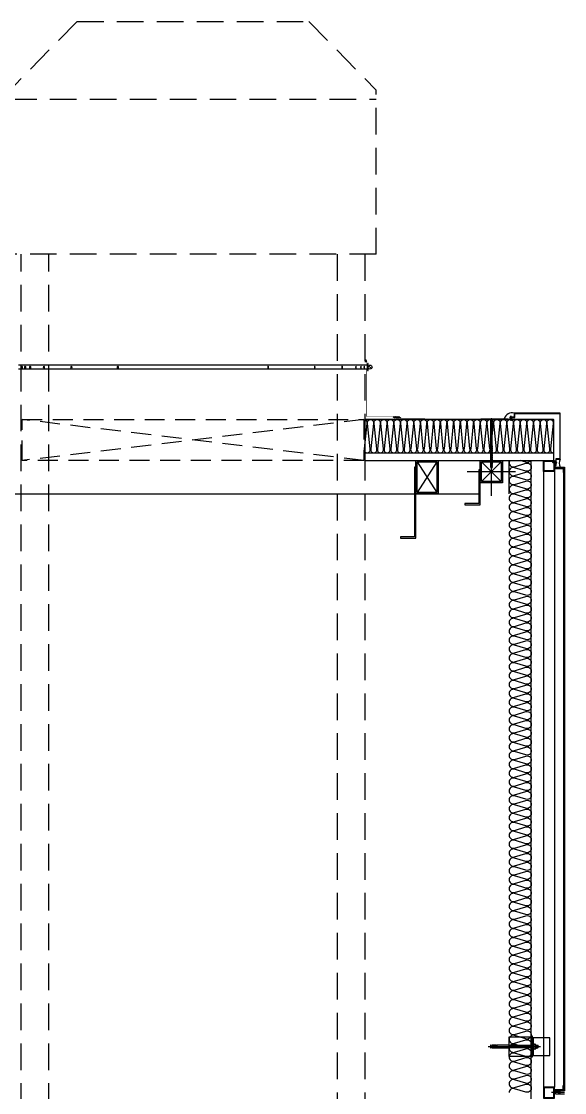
# Model space of a CAD drawing. Header units: millimetres. Extents: x -75040 to 92617, y -36837 to 48530.
# Drawn here: x 29201 to 31650, y 43700 to 48530 of the extents above; entities that cross this region are included whole.
import ezdxf

# ---------------------------------------------------------------- set-up
doc = ezdxf.new("R2010")
doc.units = ezdxf.units.MM
doc.header["$LTSCALE"] = 60
for name, pattern in [('ghid', [3, 2, -1]), ('HID', [2.3, 1.5, -0.8]), ('HIDDEN', [2, 1, -1])]:
    doc.linetypes.add(name, pattern=pattern)
for name, color, linetype in [('1', 1, 'Continuous'), ('4', 4, 'Continuous'), ('7', 7, 'Continuous'), ('A-ELE-8', 8, 'Continuous'), ('A-ETC-8', 8, 'Continuous'), ('A-FIN', 6, 'Continuous'), ('A-FIN-9', 7, 'Continuous'), ('A-OPEN', 1, 'Continuous'), ('A-WIN', 4, 'Continuous'), ('A-연도', 5, 'ghid'), ('BOLT', 8, 'Continuous'), ('DIM', 7, 'Continuous'), ('FLASHING', 3, 'Continuous'), ('INSUL', 8, 'Continuous'), ('ISL', 251, 'Continuous'), ('OPEN', 1, 'HID'), ('PANEL', 7, 'Continuous'), ('R-SMTL', 4, 'Continuous'), ('각파이프', 4, 'Continuous')]:
    doc.layers.add(name, color=color, linetype=linetype)
doc.layers.add('CEN', color=1, linetype='Continuous', lineweight=9)
doc.layers.add('NOPLOT', color=191, linetype='Continuous', plot=False)

# ---------------------------------------------------------------- blocks, each defined once
blk = doc.blocks.new('A$C632c858f')
at = {"layer": 'A-ETC-8'}
blk.add_arc((-2.8, 0), 24, 341.8248, 18.1752, dxfattribs=at)
blk.add_ellipse((34, 0), major_axis=(7.59, 0), ratio=0.987937, dxfattribs=at)
at = {"layer": 'NOPLOT'}
blk.add_line((0, 0), (58.4, 0), dxfattribs=at)
for points in [[(0, 7.5), (41, 7.5)], [(0, -7.5), (41, -7.5)]]:
    blk.add_lwpolyline(points, dxfattribs=at)
blk = doc.blocks.new('A$Cae507117')
at = {"layer": 'A-ETC-8'}
for points in [[(-50, 0), (-50, -50), (0, -50), (0, 0)], [(-46.8, -3.2), (-46.8, -46.8), (-3.2, -46.8), (-3.2, -3.2)]]:
    blk.add_lwpolyline(points, close=True, dxfattribs=at)
blk = doc.blocks.new('너트 M12')
for p, q in [((-9, 0), (9, 0)), ((-9.5, -9), (-9.5, -0.5)), ((9, -9.5), (-9, -9.5)), ((0, -8.3), (0, -1.2)), ((9.5, -0.5), (9.5, -9))]:
    blk.add_line(p, q)
for centre, start, end in [((-9, -0.5), 90, 180), ((-9, -9), 180, 270), ((9, -0.5), 0, 90), ((9, -9), 270, 0)]:
    blk.add_arc(centre, 0.5, start, end)
at = {"extrusion": (0, 0, -1)}
for centre, major_axis, ratio, start_param, end_param in [((-4.8, -0.9), (-4.75, 0.31), 0.185359, -0.024388, 3.141593), ((4.8, -0.9), (4.75, 0.31), 0.185108, 3.141593, 6.30754), ((-4.8, -8.6), (4.75, 0.31), 0.187111, 0, 3.166211), ((4.8, -8.6), (-4.75, 0.31), 0.185991, 3.117121, 6.283185)]:
    blk.add_ellipse(centre, major_axis=major_axis, ratio=ratio, start_param=start_param, end_param=end_param, dxfattribs=at)
blk = doc.blocks.new('A$C4fb6b26a')
at = {"layer": 'A-ETC-8'}
for p, q in [((-277.5, -40), (-42.5, -40)), ((-267.5, -35.5), (-267.5, -44.5)), ((-265.5, -34), (-266, -34)), ((-266, -46), (-265.5, -46)), ((-254.5, -35.5), (-265.5, -34)), ((-265.5, -46), (-254.5, -44.5)), ((-260.1, -34.8), (-260.1, -36.5)), ((-260.1, -43.5), (-260.1, -45.2)), ((-259.6, -37.3), (-257.8, -38.5)), ((-259.6, -42.7), (-257.8, -41.5)), ((-244.1, -33.8), (-259.1, -33.8)), ((-259.1, -46.2), (-244.1, -46.2)), ((-249.6, -39), (-256.2, -39)), ((-249.6, -41), (-256.2, -41)), ((-254.5, -35.5), (-240.5, -35.5)), ((-254.5, -44.5), (-240.5, -44.5)), ((-249.1, -38.5), (-249.1, -38)), ((-249.1, -42), (-249.1, -41.5)), ((-245.1, -42), (-245.1, -38)), ((-244.1, -33.8), (-241.1, -33.8)), ((-244.1, -46.2), (-241.1, -46.2)), ((-241.1, -33.8), (-241.1, -46.2)), ((-240.5, -46), (-240.5, -34)), ((-237.5, -34), (-240.5, -34)), ((-240.5, -46), (-237.5, -46)), ((-237.5, -46), (-237.5, -34)), ((-183.5, -34), (-237.5, -34)), ((-237.5, -46), (-183.5, -46)), ((-183.5, -34), (-74, -34)), ((-74, -46), (-183.5, -46)), ((-80, 0), (-80, -80)), ((-62.7, -44.5), (-52.5, -44.5)), ((-62.5, -34), (-54, -34)), ((-62.5, -35.5), (-52.5, -35.5)), ((-62.5, -46), (-54, -46)), ((-54, -46), (-54, -34)), ((-52.5, -35.5), (-54, -34)), ((-52.5, -44.5), (-54, -46)), ((-52.5, -44.5), (-52.5, -35.5))]:
    blk.add_line(p, q, dxfattribs=at)
for points in [[(-83.5, 4.5), (-83.5, -84.5), (-183.5, -84.5), (-183.5, 4.5)], [(-80, -80), (-74, -80), (-74, 0), (-80, 0)], [(-74, -25), (-74, -55), (-72, -55), (-72, -25)]]:
    blk.add_lwpolyline(points, close=True, dxfattribs=at)
blk.add_lwpolyline([(-80, 7.5), (-80, -87.5, -0.414214), (-81, -88.5), (-83.5, -88.5), (-83.5, 8.5), (-81, 8.5, -0.414214)], format="xyb", close=True, dxfattribs=at)
blk.add_lwpolyline([(-80, -80), (0, -80), (0, 0), (-80, 0)], dxfattribs=at)
for centre, radius, start, end in [((-266, -35.5), 1.5, 90, 180), ((-266, -44.5), 1.5, 180, 270), ((-259.1, -34.8), 1, 90, 180), ((-259.1, -36.5), 1, 180, 236.3099), ((-259.1, -43.5), 1, 123.6901, 180), ((-259.1, -45.2), 1, 180, 270), ((-256.2, -36), 3, 236.3099, 270), ((-256.2, -44), 3, 90, 123.6901), ((-249.6, -38.5), 0.5, 270, 0), ((-249.6, -41.5), 0.5, 0, 90), ((-247.1, -38), 2, 90, 180), ((-247.1, -42), 2, 180, 270), ((-247.1, -38), 2, 0, 90), ((-247.1, -42), 2, 270, 0)]:
    blk.add_arc(centre, radius, start, end, dxfattribs=at)
at = {"layer": 'A-ETC-8', "xscale": -1, "rotation": 90}
blk.add_blockref('너트 M12', (-72, -40), dxfattribs=at)
blk = doc.blocks.new('A$Cc29243e6')
at = {"layer": 'A-연도'}
for p, q in [((9422.1, 1330, 0), (9120, 1020.4, 0)), ((9422.1, 1330, 0), (10467.5, 1330, 0)), ((10467.5, 1330, 0), (10770, 1020.4, 0)), ((10770, 280, 0), (10770, 1020.4, 0)), ((9120, 980, 0), (10770, 980, 0)), ((10770, 280, 0), (9120, 280, 0))]:
    blk.add_line(p, q, dxfattribs=at)
for points in [[(10720, 280), (10720, -33638.3), (9170, -33638.3), (9170, 280)], [(9295, -33638.3), (9295, 280)]]:
    blk.add_lwpolyline(points, dxfattribs=at)
at = {"layer": 'A-연도', "elevation": 0}
blk.add_lwpolyline([(10595, 280), (10595, -33638.3)], dxfattribs=at)
blk = doc.blocks.new('sq100')
at = {"layer": 'A-WIN', "color": 1}
for p, q in [((6038.6, -597309.5), (6126.6, -597397.5)), ((6126.6, -597309.5), (6038.6, -597397.5))]:
    blk.add_line(p, q, dxfattribs=at)
at = {"layer": 'A-WIN'}
for points in [[(6032.6, -597303.5), (6132.6, -597303.5), (6132.6, -597403.5), (6032.6, -597403.5)], [(6038.6, -597309.5), (6126.6, -597309.5), (6126.6, -597397.5), (6038.6, -597397.5)]]:
    blk.add_lwpolyline(points, close=True, dxfattribs=at)
at = {"layer": 'NOPLOT'}
for p, q in [((6082.6, -597462.5), (6082.6, -597244.5)), ((5973.7, -597353.5), (6191.6, -597353.5))]:
    blk.add_line(p, q, dxfattribs=at)
blk = doc.blocks.new('sb-200 (flat)')
at = {"layer": 'BOLT'}
for p, q in [((-7.7, 210.4), (7.7, 210.4)), ((-3, 206.8), (-7.7, 210.4)), ((-2.7, 206.8), (-7.5, 210.4)), ((-3, 91.3), (-3, 206.8)), ((3, 206.8), (-3, 206.8)), ((2.7, 206.8), (7.5, 210.4)), ((3, 206.8), (7.7, 210.4)), ((3, 90.5), (3, 206.8)), ((4, 87.9), (-4, 91.3)), ((4, 86.1), (-4, 89.5)), ((4, 84.2), (-4, 87.7)), ((4, 82.4), (-4, 85.8)), ((4, 80.6), (-4, 84)), ((4, 78.7), (-4, 82.2)), ((4, 76.9), (-4, 80.3)), ((4, 75.1), (-4, 78.5)), ((4, 73.2), (-4, 76.7)), ((4, 71.4), (-4, 74.8)), ((4, 69.6), (-4, 73)), ((4, 67.7), (-4, 71.2)), ((4, 65.9), (-4, 69.3)), ((4, 64.1), (-4, 67.5)), ((4, 62.2), (-4, 65.7)), ((4, 60.4), (-4, 63.8)), ((4, 58.6), (-4, 62)), ((4, 56.7), (-4, 60.2)), ((4, 54.9), (-4, 58.3)), ((4, 53.1), (-4, 56.5)), ((4, 51.2), (-4, 54.7)), ((4, 49.4), (-4, 52.8)), ((4, 47.6), (-4, 51)), ((4, 45.8), (-4, 49.2)), ((-3, 91.5), (3, 91.5)), ((-3, 89.5), (-3, 90.5)), ((-3, 89.5), (-3, 90.5)), ((-3, 87.7), (-3, 88.7)), ((-3, 85.8), (-3, 86.9)), ((-3, 84), (-3, 85)), ((-3, 82.2), (-3, 83.2)), ((-3, 80.3), (-3, 81.4)), ((-3, 78.5), (-3, 79.5)), ((-3, 76.7), (-3, 77.7)), ((-3, 74.8), (-3, 75.9)), ((-3, 73), (-3, 74)), ((-3, 71.2), (-3, 72.2)), ((-3, 69.3), (-3, 70.4)), ((-3, 67.5), (-3, 68.5)), ((-3, 65.7), (-3, 66.7)), ((-3, 63.8), (-3, 64.9)), ((-3, 62), (-3, 63)), ((-3, 60.2), (-3, 61.2)), ((-3, 58.3), (-3, 59.4)), ((-3, 56.5), (-3, 57.5)), ((-3, 54.7), (-3, 55.7)), ((-3, 51), (-3, 52)), ((-3, 49.2), (-3, 50.2)), ((-3, 47.3), (-3, 48.4)), ((4, 89.7), (-0.1, 91.5)), ((3, 88.7), (3, 89.7)), ((3, 86.9), (3, 87.9)), ((3, 85), (3, 86.1)), ((3, 83.2), (3, 84.2)), ((3, 81.4), (3, 82.4)), ((3, 81.4), (3, 82.4)), ((3, 79.5), (3, 80.6)), ((3, 77.7), (3, 78.7)), ((3, 75.9), (3, 76.9)), ((3, 74), (3, 75.1)), ((3, 72.2), (3, 73.2)), ((3, 70.4), (3, 71.4)), ((3, 68.6), (3, 69.6)), ((3, 66.7), (3, 67.7)), ((3, 64.9), (3, 65.9)), ((3, 63.1), (3, 64.1)), ((3, 61.2), (3, 62.2)), ((3, 59.4), (3, 60.4)), ((3, 57.6), (3, 58.6)), ((3, 55.7), (3, 56.7)), ((3, 53.9), (3, 54.9)), ((3, 52.1), (3, 53.1)), ((3, 50.2), (3, 51.2)), ((3, 48.4), (3, 49.4)), ((4, 43.9), (-4, 47.3)), ((4, 42.1), (-4, 45.5)), ((4, 40.3), (-4, 43.7)), ((4, 38.4), (-4, 41.8)), ((4, 36.6), (-4, 40)), ((4, 34.8), (-4, 38.2)), ((4, 32.9), (-4, 36.3)), ((4, 31.1), (-4, 34.5)), ((4, 29.3), (-4, 32.7)), ((4, 27.4), (-4, 30.8)), ((4, 25.6), (-4, 29)), ((4, 23.8), (-4, 27.2)), ((4, 21.9), (-4, 25.3)), ((4, 20.1), (-4, 23.5)), ((4, 18.3), (-4, 21.7)), ((4, 16.4), (-4, 19.8)), ((4, 14.6), (-4, 18)), ((4, 12.8), (-4, 16.2)), ((4, 10.9), (-4, 14.3)), ((4, 9.1), (-4, 12.5)), ((4, 7.3), (-4, 10.7)), ((4, 5.4), (-4, 8.8)), ((4, 3.6), (-4, 7)), ((4, 1.8), (-4, 5.2)), ((4, -0.1), (-4, 3.3)), ((4, -1.9), (-4, 1.5)), ((-3, 45.5), (-3, 46.5)), ((-3, 43.7), (-3, 44.7)), ((-3, 41.8), (-3, 42.9)), ((-3, 40), (-3, 41)), ((-3, 38.2), (-3, 39.2)), ((-3, 36.3), (-3, 37.4)), ((-3, 34.5), (-3, 35.5)), ((-3, 32.7), (-3, 33.7)), ((-3, 30.8), (-3, 31.9)), ((-3, 29), (-3, 30)), ((-3, 27.2), (-3, 28.2)), ((-3, 25.3), (-3, 26.4)), ((-3, 23.5), (-3, 24.5)), ((-3, 21.7), (-3, 22.7)), ((-3, 19.8), (-3, 20.9)), ((-3, 18), (-3, 19)), ((-3, 16.2), (-3, 17.2)), ((-3, 14.3), (-3, 15.4)), ((-3, 12.5), (-3, 13.5)), ((-3, 10.7), (-3, 11.7)), ((-3, 8.8), (-3, 9.9)), ((-3, 7), (-3, 8)), ((-3, 5.2), (-3, 6.2)), ((-3, 3.3), (-3, 4.4)), ((-3, 1.5), (-3, 2.5)), ((-3, -0.3), (-3, 0.7)), ((4, 7.3), (-0.1, 9)), ((3, 46.6), (3, 47.6)), ((3, 44.7), (3, 45.8)), ((3, 42.9), (3, 43.9)), ((3, 41.1), (3, 42.1)), ((3, 39.2), (3, 40.3)), ((3, 37.4), (3, 38.4)), ((3, 35.6), (3, 36.6)), ((3, 33.7), (3, 34.8)), ((3, 31.9), (3, 32.9)), ((3, 30.1), (3, 31.1)), ((3, 28.2), (3, 29.3)), ((3, 26.4), (3, 27.4)), ((3, 24.6), (3, 25.6)), ((3, 22.7), (3, 23.8)), ((3, 20.9), (3, 21.9)), ((3, 19.1), (3, 20.1)), ((3, 17.2), (3, 18.3)), ((3, 15.4), (3, 16.4)), ((3, 13.6), (3, 14.6)), ((3, 11.7), (3, 12.8)), ((3, 9.9), (3, 10.9)), ((3, 8.1), (3, 9.1)), ((3, 6.2), (3, 7.3)), ((3, 4.4), (3, 5.4)), ((3, 2.6), (3, 3.6)), ((3, 0.7), (3, 1.8)), ((4, -3.7), (-4, -0.3)), ((-1.1, -3.4), (-4, -2.2)), ((-3, -2.2), (-3, -1.1)), ((-3, -7.2), (-3, -3)), ((3, -1.1), (3, -0.1)), ((3, -2.9), (3, -1.9)), ((3, -7.2), (3, -3.7))]:
    blk.add_line(p, q, dxfattribs=at)
at = {"layer": 'BOLT', "linetype": 'HIDDEN'}
for q in [(-0.5, 209.4), (0.5, 209.4)]:
    blk.add_line((0, 210.4), q, dxfattribs=at)
for points in [[(0.5, 209.4), (4.5, 209.4), (4.5, 210.4), (-4.5, 210.4), (-4.5, 209.4), (-0.5, 209.4)], [(0.5, 210.4), (-0.5, 210.4)], [(-0.5, 209.4), (-0.5, 207.4), (0.5, 207.4), (0.5, 209.4)]]:
    blk.add_lwpolyline(points, dxfattribs=at)
at = {"layer": 'BOLT'}
for points in [[(-4, 91.3), (-3, 90.5), (3, 87.9), (4, 87.9), (3, 88.7), (-3, 91.3)], [(-4, 89.5), (-3, 88.7), (3, 86.1), (4, 86.1), (3, 86.9), (-3, 89.5)], [(-4, 87.7), (-3, 86.9), (3, 84.2), (4, 84.2), (3, 85), (-3, 87.7)], [(-4, 85.8), (-3, 85), (3, 82.4), (4, 82.4), (3, 83.2), (-3, 85.8)], [(-4, 84), (-3, 83.2), (3, 80.6), (4, 80.6), (3, 81.4), (-3, 84)], [(-4, 82.2), (-3, 81.4), (3, 78.7), (4, 78.7), (3, 79.5), (-3, 82.2)], [(-4, 80.3), (-3, 79.5), (3, 76.9), (4, 76.9), (3, 77.7), (-3, 80.3)], [(-4, 78.5), (-3, 77.7), (3, 75.1), (4, 75.1), (3, 75.9), (-3, 78.5)], [(-4, 76.7), (-3, 75.9), (3, 73.2), (4, 73.2), (3, 74), (-3, 76.7)], [(-4, 74.8), (-3, 74), (3, 71.4), (4, 71.4), (3, 72.2), (-3, 74.8)], [(-4, 73), (-3, 72.2), (3, 69.6), (4, 69.6), (3, 70.4), (-3, 73)], [(-4, 71.2), (-3, 70.4), (3, 67.7), (4, 67.7), (3, 68.6), (-3, 71.2)], [(-4, 69.3), (-3, 68.5), (3, 65.9), (4, 65.9), (3, 66.7), (-3, 69.3)], [(-4, 67.5), (-3, 66.7), (3, 64.1), (4, 64.1), (3, 64.9), (-3, 67.5)], [(-4, 65.7), (-3, 64.9), (3, 62.2), (4, 62.2), (3, 63.1), (-3, 65.7)], [(-4, 63.8), (-3, 63), (3, 60.4), (4, 60.4), (3, 61.2), (-3, 63.8)], [(-4, 62), (-3, 61.2), (3, 58.6), (4, 58.6), (3, 59.4), (-3, 62)], [(-4, 60.2), (-3, 59.4), (3, 56.7), (4, 56.7), (3, 57.6), (-3, 60.2)], [(-4, 58.3), (-3, 57.5), (3, 54.9), (4, 54.9), (3, 55.7), (-3, 58.3)], [(-4, 56.5), (-3, 55.7), (3, 53.1), (4, 53.1), (3, 53.9), (-3, 56.5)], [(-4, 54.7), (-3, 53.9), (3, 51.2), (4, 51.2), (3, 52.1), (-3, 54.7)], [(-4, 52.8), (-3, 52), (3, 49.4), (4, 49.4), (3, 50.2), (-3, 52.8)], [(-4, 51), (-3, 50.2), (3, 47.6), (4, 47.6), (3, 48.4), (-3, 51)], [(-4, 49.2), (-3, 48.4), (3, 45.8), (4, 45.8), (3, 46.6), (-3, 49.2)], [(-0.1, 91.5), (0.9, 90.7), (3, 89.7), (4, 89.7), (3, 90.5), (0.9, 91.5)], [(-4, 47.3), (-3, 46.5), (3, 43.9), (4, 43.9), (3, 44.7), (-3, 47.3)], [(-4, 45.5), (-3, 44.7), (3, 42.1), (4, 42.1), (3, 42.9), (-3, 45.5)], [(-4, 43.7), (-3, 42.9), (3, 40.3), (4, 40.3), (3, 41.1), (-3, 43.7)], [(-4, 41.8), (-3, 41), (3, 38.4), (4, 38.4), (3, 39.2), (-3, 41.8)], [(-4, 40), (-3, 39.2), (3, 36.6), (4, 36.6), (3, 37.4), (-3, 40)], [(-4, 38.2), (-3, 37.4), (3, 34.8), (4, 34.8), (3, 35.6), (-3, 38.2)], [(-4, 36.3), (-3, 35.5), (3, 32.9), (4, 32.9), (3, 33.7), (-3, 36.3)], [(-4, 34.5), (-3, 33.7), (3, 31.1), (4, 31.1), (3, 31.9), (-3, 34.5)], [(-4, 32.7), (-3, 31.9), (3, 29.3), (4, 29.3), (3, 30.1), (-3, 32.7)], [(-4, 30.8), (-3, 30), (3, 27.4), (4, 27.4), (3, 28.2), (-3, 30.8)], [(-4, 29), (-3, 28.2), (3, 25.6), (4, 25.6), (3, 26.4), (-3, 29)], [(-4, 27.2), (-3, 26.4), (3, 23.8), (4, 23.8), (3, 24.6), (-3, 27.2)], [(-4, 25.3), (-3, 24.5), (3, 21.9), (4, 21.9), (3, 22.7), (-3, 25.3)], [(-4, 23.5), (-3, 22.7), (3, 20.1), (4, 20.1), (3, 20.9), (-3, 23.5)], [(-4, 21.7), (-3, 20.9), (3, 18.3), (4, 18.3), (3, 19.1), (-3, 21.7)], [(-4, 19.8), (-3, 19), (3, 16.4), (4, 16.4), (3, 17.2), (-3, 19.8)], [(-4, 18), (-3, 17.2), (3, 14.6), (4, 14.6), (3, 15.4), (-3, 18)], [(-4, 16.2), (-3, 15.4), (3, 12.8), (4, 12.8), (3, 13.6), (-3, 16.2)], [(-4, 14.3), (-3, 13.5), (3, 10.9), (4, 10.9), (3, 11.7), (-3, 14.3)], [(-4, 12.5), (-3, 11.7), (3, 9.1), (4, 9.1), (3, 9.9), (-3, 12.5)], [(-4, 10.7), (-3, 9.9), (3, 7.3), (4, 7.3), (3, 8.1), (-3, 10.7)], [(-4, 8.8), (-3, 8), (3, 5.4), (4, 5.4), (3, 6.2), (-3, 8.8)], [(-4, 7), (-3, 6.2), (3, 3.6), (4, 3.6), (3, 4.4), (-3, 7)], [(-4, 5.2), (-3, 4.4), (3, 1.8), (4, 1.8), (3, 2.6), (-3, 5.2)], [(-4, 3.3), (-3, 2.5), (3, -0.1), (4, -0.1), (3, 0.7), (-3, 3.3)], [(-4, 1.5), (-3, 0.7), (3, -1.9), (4, -1.9), (3, -1.1), (-3, 1.5)], [(-4, -0.3), (-3, -1.1), (3, -3.7), (4, -3.7), (3, -2.9), (-3, -0.3)], [(-4, -2.2), (-3, -3), (-2.1, -3.4), (-1.1, -3.4), (-2.1, -2.6), (-3, -2.2)]]:
    blk.add_lwpolyline(points, close=True, dxfattribs=at)
for points in [[(-3, 89.9), (-4, 89.5), (-3, 90.3)], [(-3, 88.1), (-4, 87.7), (-3, 88.5)], [(-3, 86.2), (-4, 85.8), (-3, 86.6)], [(-3, 84.4), (-4, 84), (-3, 84.8)], [(-3, 82.6), (-4, 82.2), (-3, 83)], [(-3, 80.7), (-4, 80.3), (-3, 81.1)], [(-3, 78.9), (-4, 78.5), (-3, 79.3)], [(-3, 77.1), (-4, 76.7), (-3, 77.5)], [(-3, 75.2), (-4, 74.8), (-3, 75.6)], [(-3, 73.4), (-4, 73), (-3, 73.8)], [(-3, 71.6), (-4, 71.2), (-3, 72)], [(-3, 69.7), (-4, 69.3), (-3, 70.1)], [(-3, 67.9), (-4, 67.5), (-3, 68.3)], [(-3, 66.1), (-4, 65.7), (-3, 66.5)], [(-3, 64.2), (-4, 63.8), (-3, 64.6)], [(-3, 62.4), (-4, 62), (-3, 62.8)], [(-3, 60.6), (-4, 60.2), (-3, 61)], [(-3, 58.7), (-4, 58.3), (-3, 59.1)], [(-3, 56.9), (-4, 56.5), (-3, 57.3)], [(-3, 55.1), (-4, 54.7), (-3, 55.5)], [(-3, 53.2), (-4, 52.8), (-3, 53.6)], [(-3, 51.4), (-4, 51), (-3, 51.8)], [(-3, 49.6), (-4, 49.2), (-3, 50)], [(3, 89.3), (4, 89.7), (3, 88.9)], [(3, 89.3), (4, 89.7), (3, 88.9)], [(3, 87.5), (4, 87.9), (3, 87.1)], [(3, 87.5), (4, 87.9), (3, 87.1)], [(3, 85.7), (4, 86.1), (3, 85.3)], [(3, 85.7), (4, 86.1), (3, 85.3)], [(3, 83.8), (4, 84.2), (3, 83.4)], [(3, 83.8), (4, 84.2), (3, 83.4)], [(3, 82), (4, 82.4), (3, 81.6)], [(3, 82), (4, 82.4), (3, 81.6)], [(3, 80.2), (4, 80.6), (3, 79.8)], [(3, 80.2), (4, 80.6), (3, 79.8)], [(3, 78.3), (4, 78.7), (3, 77.9)], [(3, 78.3), (4, 78.7), (3, 77.9)], [(3, 76.5), (4, 76.9), (3, 76.1)], [(3, 76.5), (4, 76.9), (3, 76.1)], [(3, 74.7), (4, 75.1), (3, 74.3)], [(3, 74.7), (4, 75.1), (3, 74.3)], [(3, 72.8), (4, 73.2), (3, 72.4)], [(3, 72.8), (4, 73.2), (3, 72.4)], [(3, 71), (4, 71.4), (3, 70.6)], [(3, 71), (4, 71.4), (3, 70.6)], [(3, 69.2), (4, 69.6), (3, 68.8)], [(3, 69.2), (4, 69.6), (3, 68.8)], [(3, 67.3), (4, 67.7), (3, 66.9)], [(3, 67.3), (4, 67.7), (3, 66.9)], [(3, 65.5), (4, 65.9), (3, 65.1)], [(3, 65.5), (4, 65.9), (3, 65.1)], [(3, 63.7), (4, 64.1), (3, 63.3)], [(3, 63.7), (4, 64.1), (3, 63.3)], [(3, 61.8), (4, 62.2), (3, 61.4)], [(3, 61.8), (4, 62.2), (3, 61.4)], [(3, 60), (4, 60.4), (3, 59.6)], [(3, 60), (4, 60.4), (3, 59.6)], [(3, 58.2), (4, 58.6), (3, 57.8)], [(3, 58.2), (4, 58.6), (3, 57.8)], [(3, 56.3), (4, 56.7), (3, 55.9)], [(3, 56.3), (4, 56.7), (3, 55.9)], [(3, 54.5), (4, 54.9), (3, 54.1)], [(3, 54.5), (4, 54.9), (3, 54.1)], [(3, 52.7), (4, 53.1), (3, 52.3)], [(3, 52.7), (4, 53.1), (3, 52.3)], [(3, 50.8), (4, 51.2), (3, 50.4)], [(3, 50.8), (4, 51.2), (3, 50.4)], [(3, 49), (4, 49.4), (3, 48.6)], [(3, 49), (4, 49.4), (3, 48.6)], [(-3, 47.7), (-4, 47.3), (-3, 48.1)], [(-3, 45.9), (-4, 45.5), (-3, 46.3)], [(-3, 44.1), (-4, 43.7), (-3, 44.5)], [(-3, 42.2), (-4, 41.8), (-3, 42.6)], [(-3, 40.4), (-4, 40), (-3, 40.8)], [(-3, 38.6), (-4, 38.2), (-3, 39)], [(-3, 36.7), (-4, 36.3), (-3, 37.1)], [(-3, 34.9), (-4, 34.5), (-3, 35.3)], [(-3, 33.1), (-4, 32.7), (-3, 33.5)], [(-3, 31.2), (-4, 30.8), (-3, 31.6)], [(-3, 29.4), (-4, 29), (-3, 29.8)], [(-3, 27.6), (-4, 27.2), (-3, 28)], [(-3, 25.7), (-4, 25.3), (-3, 26.1)], [(-3, 23.9), (-4, 23.5), (-3, 24.3)], [(-3, 22.1), (-4, 21.7), (-3, 22.5)], [(-3, 20.2), (-4, 19.8), (-3, 20.6)], [(-3, 18.4), (-4, 18), (-3, 18.8)], [(-3, 16.6), (-4, 16.2), (-3, 17)], [(-3, 14.7), (-4, 14.3), (-3, 15.1)], [(-3, 12.9), (-4, 12.5), (-3, 13.3)], [(-3, 11.1), (-4, 10.7), (-3, 11.5)], [(-3, 9.2), (-4, 8.8), (-3, 9.6)], [(-3, 7.4), (-4, 7), (-3, 7.8)], [(-3, 5.6), (-4, 5.2), (-3, 6)], [(-3, 3.7), (-4, 3.3), (-3, 4.1)], [(-3, 1.9), (-4, 1.5), (-3, 2.3)], [(-3, 0.1), (-4, -0.3), (-3, 0.5)], [(3, 47.2), (4, 47.6), (3, 46.8)], [(3, 47.2), (4, 47.6), (3, 46.8)], [(3, 45.3), (4, 45.8), (3, 44.9)], [(3, 45.3), (4, 45.8), (3, 44.9)], [(3, 43.5), (4, 43.9), (3, 43.1)], [(3, 43.5), (4, 43.9), (3, 43.1)], [(3, 41.7), (4, 42.1), (3, 41.3)], [(3, 41.7), (4, 42.1), (3, 41.3)], [(3, 39.8), (4, 40.3), (3, 39.4)], [(3, 39.8), (4, 40.3), (3, 39.4)], [(3, 38), (4, 38.4), (3, 37.6)], [(3, 38), (4, 38.4), (3, 37.6)], [(3, 36.2), (4, 36.6), (3, 35.8)], [(3, 36.2), (4, 36.6), (3, 35.8)], [(3, 34.4), (4, 34.8), (3, 33.9)], [(3, 34.4), (4, 34.8), (3, 33.9)], [(3, 32.5), (4, 32.9), (3, 32.1)], [(3, 32.5), (4, 32.9), (3, 32.1)], [(3, 30.7), (4, 31.1), (3, 30.3)], [(3, 30.7), (4, 31.1), (3, 30.3)], [(3, 28.9), (4, 29.3), (3, 28.4)], [(3, 28.9), (4, 29.3), (3, 28.4)], [(3, 27), (4, 27.4), (3, 26.6)], [(3, 27), (4, 27.4), (3, 26.6)], [(3, 25.2), (4, 25.6), (3, 24.8)], [(3, 25.2), (4, 25.6), (3, 24.8)], [(3, 23.4), (4, 23.8), (3, 23)], [(3, 23.4), (4, 23.8), (3, 23)], [(3, 21.5), (4, 21.9), (3, 21.1)], [(3, 21.5), (4, 21.9), (3, 21.1)], [(3, 19.7), (4, 20.1), (3, 19.3)], [(3, 19.7), (4, 20.1), (3, 19.3)], [(3, 17.9), (4, 18.3), (3, 17.5)], [(3, 17.9), (4, 18.3), (3, 17.5)], [(3, 16), (4, 16.4), (3, 15.6)], [(3, 16), (4, 16.4), (3, 15.6)], [(3, 14.2), (4, 14.6), (3, 13.8)], [(3, 14.2), (4, 14.6), (3, 13.8)], [(3, 12.4), (4, 12.8), (3, 12)], [(3, 12.4), (4, 12.8), (3, 12)], [(3, 10.5), (4, 10.9), (3, 10.1)], [(3, 10.5), (4, 10.9), (3, 10.1)], [(3, 8.7), (4, 9.1), (3, 8.3)], [(3, 8.7), (4, 9.1), (3, 8.3)], [(3, 6.9), (4, 7.3), (3, 6.5)], [(3, 6.9), (4, 7.3), (3, 6.5)], [(3, 6.9), (4, 7.3), (3, 6.5)], [(3, 6.9), (4, 7.3), (3, 6.5)], [(3, 5), (4, 5.4), (3, 4.6)], [(3, 5), (4, 5.4), (3, 4.6)], [(3, 3.2), (4, 3.6), (3, 2.8)], [(3, 3.2), (4, 3.6), (3, 2.8)], [(3, 1.4), (4, 1.8), (3, 1)], [(3, 1.4), (4, 1.8), (3, 1)], [(-3, -1.8), (-4, -2.2), (-3, -1.4)], [(3, -5.2), (-1.1, -3.4), (-3, -4.5), (-0.7, -7), (0, -12)], [(-3, -7.2), (0, -12), (3, -7.2)], [(3, -0.5), (4, -0.1), (3, -0.9)], [(3, -0.5), (4, -0.1), (3, -0.9)], [(3, -2.3), (4, -1.9), (3, -2.7)], [(3, -2.3), (4, -1.9), (3, -2.7)], [(3, -4.1), (4, -3.7), (3, -4.5)], [(3, -4.1), (4, -3.7), (3, -4.5)]]:
    blk.add_lwpolyline(points, dxfattribs=at)
at = {"layer": 'CEN'}
blk.add_line((0, 214.4), (0, -20), dxfattribs=at)
blk = doc.blocks.new('BBCCCVV')
at = {"layer": '1', "ltscale": 0.2}
for p, q in [((-1.5, 0), (-1.5, -1.3)), ((1.5, 0), (1.5, -0.7)), ((-2, -1.5), (-1.5, -1.3)), ((-2, -1.5), (2, -2.1)), ((-2, -1.6), (-1.5, -1.8)), ((-2, -1.6), (1.9, -2.2)), ((-2, -2.7), (-1.5, -2.5)), ((-2, -2.7), (2, -3.4)), ((-2, -2.8), (-1.5, -3)), ((-2, -2.8), (1.9, -3.5)), ((-2, -3.9), (-1.5, -3.7)), ((-2, -3.9), (2, -4.6)), ((-2, -4), (-1.5, -4.2)), ((-2, -4), (1.9, -4.7)), ((-2, -5.2), (-1.5, -5)), ((-2, -5.2), (2, -5.8)), ((-2, -5.3), (-1.5, -5.5)), ((-2, -5.3), (1.9, -5.9)), ((-2, -6.4), (-1.5, -6.2)), ((-2, -6.4), (2, -7.1)), ((-2, -6.5), (-1.5, -6.7)), ((-2, -6.5), (1.9, -7.2)), ((-2, -7.6), (-1.5, -7.4)), ((-2, -7.6), (2, -8.3)), ((-2, -7.7), (-1.5, -7.9)), ((-2, -7.7), (1.9, -8.4)), ((-2, -8.9), (-1.5, -8.7)), ((-2, -8.9), (2, -9.5)), ((-2, -9), (-1.5, -9.2)), ((-2, -9), (1.9, -9.6)), ((-2, -10.1), (-1.5, -9.9)), ((-2, -10.1), (2, -10.8)), ((-2, -10.2), (-1.5, -10.4)), ((-2, -10.2), (1.9, -10.9)), ((-2, -11.3), (-1.5, -11.1)), ((-2, -11.3), (2, -12)), ((-2, -11.4), (-1.5, -11.6)), ((-2, -11.4), (1.9, -12.1)), ((-2, -12.6), (-1.5, -12.4)), ((-2, -12.6), (1.5, -13.2)), ((-2, -12.7), (-1.5, -12.9)), ((-2, -12.7), (1.3, -13.2)), ((-1.5, -1.3), (1.5, -1.9)), ((-1.5, -1.8), (-1.5, -2.5)), ((-1.5, -1.8), (1.5, -2.4)), ((-1.5, -2.5), (1.5, -3.1)), ((-1.5, -3), (-1.5, -3.7)), ((-1.5, -3), (1.5, -3.6)), ((-1.5, -3.7), (1.5, -4.4)), ((-1.5, -4.2), (-1.5, -5)), ((-1.5, -4.2), (1.5, -4.9)), ((-1.5, -5), (1.5, -5.6)), ((-1.5, -5.5), (-1.5, -6.2)), ((-1.5, -5.5), (1.5, -6.1)), ((-1.5, -6.2), (1.5, -6.8)), ((-1.5, -6.7), (-1.5, -7.4)), ((-1.5, -6.7), (1.5, -7.3)), ((-1.5, -7.4), (1.5, -8.1)), ((-1.5, -7.9), (-1.5, -8.7)), ((-1.5, -7.9), (1.5, -8.6)), ((-1.5, -8.7), (1.5, -9.3)), ((-1.5, -9.2), (-1.5, -9.9)), ((-1.5, -9.2), (1.5, -9.8)), ((-1.5, -9.9), (1.5, -10.5)), ((-1.5, -10.4), (-1.5, -11.1)), ((-1.5, -10.4), (1.5, -11)), ((-1.5, -11.1), (1.5, -11.8)), ((-1.5, -11.6), (-1.5, -12.4)), ((-1.5, -11.6), (1.5, -12.3)), ((-1.5, -12.4), (1.5, -13)), ((-1.5, -12.9), (-1.5, -13.4)), ((-1.5, -12.9), (0, -13.2)), ((-1.5, -13.4), (-0.4, -15.8)), ((-0.1, -0.5), (2, -0.9)), ((-0.1, -0.5), (1.5, -0.7)), ((-0.1, -0.7), (1.9, -1)), ((-0.1, -0.7), (1.5, -1.2)), ((1.5, -13.2), (0, -13.2)), ((1.5, -13.4), (0.4, -15.8)), ((2, -0.8), (1.5, -0.7)), ((2, -1), (1.5, -1.2)), ((1.5, -1.2), (1.5, -1.9)), ((2, -2.1), (1.5, -1.9)), ((2, -2.2), (1.5, -2.4)), ((1.5, -2.4), (1.5, -3.1)), ((2, -3.3), (1.5, -3.1)), ((2, -3.4), (1.5, -3.6)), ((1.5, -3.6), (1.5, -4.4)), ((2, -4.6), (1.5, -4.4)), ((2, -4.7), (1.5, -4.9)), ((1.5, -4.9), (1.5, -5.6)), ((2, -5.8), (1.5, -5.6)), ((2, -5.9), (1.5, -6.1)), ((1.5, -6.1), (1.5, -6.8)), ((2, -7), (1.5, -6.8)), ((2, -7.1), (1.5, -7.3)), ((1.5, -7.3), (1.5, -8.1)), ((2, -8.3), (1.5, -8.1)), ((2, -8.4), (1.5, -8.6)), ((1.5, -8.6), (1.5, -9.3)), ((2, -9.5), (1.5, -9.3)), ((2, -9.6), (1.5, -9.8)), ((1.5, -9.8), (1.5, -10.5)), ((2, -10.7), (1.5, -10.5)), ((2, -10.8), (1.5, -11)), ((1.5, -11), (1.5, -11.8)), ((2, -12), (1.5, -11.8)), ((2, -12.1), (1.5, -12.3)), ((1.5, -12.3), (1.5, -13.4))]:
    blk.add_line(p, q, dxfattribs=at)
blk.add_lwpolyline([(-3.5, 0), (3.5, 0), (3.5, 1, 0.336479), (2.5, 2.2, 0.138717), (-2.5, 2.2, 0.336479), (-3.5, 1)], format="xyb", close=True, dxfattribs=at)
blk.add_lwpolyline([(2.5, 2.2), (2.3, 2), (2.1, 2), (1.8, 1.9), (1.5, 2), (1.3, 2), (1, 2.1), (0.8, 2.1), (0.7, 2.1), (0.6, 2.1), (0.5, 2), (0.5, 1.8), (0.5, 1.6), (0.5, 1.4), (0.5, 1.2), (0.5, 1), (0.5, 0.8), (0.4, 0.7), (0.3, 0.6), (0.1, 0.6), (0, 0.5), (-0.1, 0.6), (-0.3, 0.6), (-0.4, 0.7), (-0.5, 0.8), (-0.5, 1), (-0.5, 1.2), (-0.5, 1.4), (-0.5, 1.6), (-0.5, 1.8), (-0.5, 2), (-0.6, 2.1), (-0.7, 2.1), (-0.8, 2.1), (-1, 2.1), (-1.3, 2), (-1.5, 2), (-1.8, 1.9), (-2.1, 2), (-2.3, 2), (-2.5, 2.2)], dxfattribs=at)
for centre, radius, start, end in [((-1.9, -1.5), 0.0925, 150.0754, 220.1339), ((-1.9, -2.8), 0.0925, 150.0754, 220.1339), ((-1.9, -4), 0.0925, 150.0754, 220.1339), ((-1.9, -5.2), 0.0925, 150.0754, 220.1339), ((-1.9, -6.5), 0.0925, 150.0754, 220.1339), ((-1.9, -7.7), 0.0925, 150.0754, 220.1339), ((-1.9, -8.9), 0.0925, 150.0754, 220.1339), ((-1.9, -10.2), 0.0925, 150.0754, 220.1339), ((-1.9, -11.4), 0.0925, 150.0754, 220.1339), ((-1.9, -12.6), 0.0925, 150.0754, 220.1339), ((0, -15.5), 0.46, 215.1627, 324.8373), ((0, -0.6), 0.0602, 110.6851, 229.2729), ((1.9, -0.9), 0.0925, 330.0754, 40.1339), ((1.9, -2.2), 0.0925, 330.0754, 40.1339), ((1.9, -3.4), 0.0925, 330.0754, 40.1339), ((1.9, -4.6), 0.0925, 330.0754, 40.1339), ((1.9, -5.8), 0.0925, 330.0754, 40.1339), ((1.9, -7.1), 0.0925, 330.0754, 40.1339), ((1.9, -8.3), 0.0925, 330.0754, 40.1339), ((1.9, -9.5), 0.0925, 330.0754, 40.1339), ((1.9, -10.8), 0.0925, 330.0754, 40.1339), ((1.9, -12), 0.0925, 330.0754, 40.1339)]:
    blk.add_arc(centre, radius, start, end, dxfattribs=at)
blk = doc.blocks.new('A$C6603cac8')
at = {"layer": '4'}
for points in [[(-75, 50), (-75, -50), (75, -50), (75, 50)], [(-69, 44), (-69, -44), (69, -44), (69, 44)]]:
    blk.add_lwpolyline(points, close=True, dxfattribs=at)
at = {"layer": 'A-OPEN'}
for p, q in [((-69, 44), (69, -44)), ((-69, -44), (69, 44))]:
    blk.add_line(p, q, dxfattribs=at)
blk = doc.blocks.new('A$C84c7bbc8')
at = {"layer": '1', "color": 9}
blk.add_line((6250, 596.4, 0), (6258, 596.4, 0), dxfattribs=at)
blk.add_arc((6250, 596.4, 0), 8, 0, 90, dxfattribs=at)
at = {"layer": '4', "color": 9, "elevation": 0}
blk.add_lwpolyline([(6402.9, 348.3, 2, 2, 0), (6257.9, 348.3, 2, 2, 0), (6258, 596.4, 2, 0, 0)], format="xyseb", dxfattribs=at)
at = {"layer": '4', "const_width": 2, "elevation": 0}
blk.add_lwpolyline([(6250.6, 341.1), (7100.9, 337.7)], dxfattribs=at)
at = {"layer": '4'}
blk.add_arc((6913.9, 328.1, 0), 37.1, 75.7557, 163.3977, dxfattribs=at)
at = {"layer": '7'}
for p, q in [((6377.3, 348.3, 0), (6385.9, 340.3, 0)), ((6381, 348.3, 0), (6389.6, 340.3, 0)), ((6384.6, 348.3, 0), (6393.2, 340.3, 0)), ((6388.3, 348.3, 0), (6396.9, 340.3, 0)), ((6391.9, 348.3, 0), (6400.5, 340.3, 0)), ((6395.6, 348.3, 0), (6404.2, 340.3, 0)), ((6399.2, 348.3, 0), (6407.8, 340.3, 0)), ((6402.9, 348.3, 0), (6411.5, 340.3, 0))]:
    blk.add_line(p, q, dxfattribs=at)
at = {"layer": 'A-ELE-8'}
blk.add_line((154.3, 0, 0), (6764, 0, 0), dxfattribs=at)
at = {"layer": 'A-ETC-8'}
blk.add_arc((7165.5, 138, 0), 39.6, 153.7792, 206.2208, dxfattribs=at)
at = {"layer": 'A-WIN'}
blk.add_lwpolyline([(6410, -200), (6480, -200), (6480, 120.4), (6474, 120.4), (6474, -194), (6410, -194)], close=True, dxfattribs=at)
at = {"layer": 'FLASHING', "elevation": 0}
blk.add_lwpolyline([(7130, 364), (6923, 364), (6923, 346), (6903, 346), (6903, 341), (6914, 341), (6914, 343), (6904, 343), (6904, 344), (6925, 344), (6925, 362), (7128.1, 362), (7127.9, 157.5), (7110, 157.5), (7110, 138.5), (7110, 128.5), (7109, 128.5), (7109, 138.5), (7107, 138.5), (7107, 127.5), (7112, 127.5), (7112, 138.5), (7112, 155.5), (7130, 155.5), (7130, 364)], dxfattribs=at)
at = {"layer": 'ISL', "elevation": 0}
blk.add_lwpolyline([(6250, 334.1, -0.397622), (6258.2, 316.8), (6246.7, 203.2, 0.509267), (6260, 185, 0.509267), (6273.2, 203.2), (6261.7, 316.8, -1.372593), (6288.2, 316.8), (6276.7, 203.2, 0.509267), (6290, 185, 0.509267), (6303.2, 203.2), (6291.7, 316.8, -1.372593), (6318.2, 316.8), (6306.7, 203.2, 0.509267), (6320, 185, 0.509267), (6333.2, 203.2), (6321.7, 316.8, -1.372593), (6348.2, 316.8), (6336.7, 203.2, 0.509267), (6350, 185, 0.509267), (6363.2, 203.2), (6351.7, 316.8, -1.372593), (6378.2, 316.8), (6366.7, 203.2, 0.509267), (6380, 185, 0.509267), (6393.2, 203.2), (6381.7, 316.8, -1.372593), (6408.2, 316.8), (6396.7, 203.2, 0.509267), (6410, 185, 0.509267), (6423.2, 203.2), (6411.7, 316.8, -1.372593), (6438.2, 316.8), (6426.7, 203.2, 0.509267), (6440, 185, 0.509267), (6453.2, 203.2), (6441.7, 316.8, -1.372593), (6468.2, 316.8), (6456.7, 203.2, 0.509267), (6470, 185, 0.509267), (6483.2, 203.2), (6471.7, 316.8, -1.372593), (6498.2, 316.8), (6486.7, 203.2, 0.509267), (6500, 185, 0.509267), (6513.2, 203.2), (6501.7, 316.8, -1.372593), (6528.2, 316.8), (6516.7, 203.2, 0.509267), (6530, 185, 0.509267), (6543.2, 203.2), (6531.7, 316.8, -1.372593), (6558.2, 316.8), (6546.7, 203.2, 0.509267), (6560, 185, 0.509267), (6573.2, 203.2), (6561.7, 316.8, -1.372593), (6588.2, 316.8), (6576.7, 203.2, 0.509267), (6590, 185, 0.509267), (6603.2, 203.2), (6591.7, 316.8, -1.372593), (6618.2, 316.8), (6606.7, 203.2, 0.509267), (6620, 185, 0.509267), (6633.2, 203.2), (6621.7, 316.8, -1.372593), (6648.2, 316.8), (6636.7, 203.2, 0.509267), (6650, 185, 0.509267), (6663.2, 203.2), (6651.7, 316.8, -1.372593), (6678.2, 316.8), (6666.7, 203.2, 0.509267), (6680, 185, 0.509267), (6693.2, 203.2), (6681.7, 316.8, -1.372593), (6708.2, 316.8), (6696.7, 203.2, 0.509267), (6710, 185, 0.509267), (6723.2, 203.2), (6711.7, 316.8, -1.372593), (6738.2, 316.8), (6726.7, 203.2, 0.509267), (6740, 185, 0.509267), (6753.2, 203.2), (6741.7, 316.8, -1.372593), (6768.2, 316.8), (6756.7, 203.2, 0.509267), (6770, 185, 0.509267), (6783.2, 203.2), (6771.7, 316.8, -1.372593), (6798.2, 316.8), (6786.7, 203.2, 0.509267), (6800, 185, 0.509267), (6813.2, 203.2), (6801.7, 316.8, -1.372593), (6828.2, 316.8), (6816.7, 203.2, 0.509267), (6830, 185, 0.509267), (6843.2, 203.2), (6831.7, 316.8, -1.372593), (6858.2, 316.8), (6846.7, 203.2, 0.509267), (6860, 185, 0.509267), (6873.2, 203.2), (6861.7, 316.8, -1.372593), (6888.2, 316.8), (6876.7, 203.2, 0.509267), (6890, 185, 0.509267), (6903.2, 203.2), (6891.7, 316.8, -1.372593), (6918.2, 316.8), (6906.7, 203.2, 0.509267), (6920, 185, 0.509267), (6933.2, 203.2), (6921.7, 316.8, -1.372593), (6948.2, 316.8), (6936.7, 203.2, 0.509267), (6950, 185, 0.509267), (6963.2, 203.2), (6951.7, 316.8, -1.372593), (6978.2, 316.8), (6966.7, 203.2, 0.509267), (6980, 185, 0.509267), (6993.2, 203.2), (6981.7, 316.8, -1.372593), (7008.2, 316.8), (6996.7, 203.2, 0.509267), (7010, 185, 0.509267), (7023.2, 203.2), (7011.7, 316.8, -1.372593), (7038.2, 316.8), (7026.7, 203.2, 0.509267), (7040, 185, 0.509267), (7053.2, 203.2), (7041.7, 316.8, -1.372593), (7068.2, 316.8), (7056.7, 203.2, 0.509267), (7070, 185, 0.509267), (7083.2, 203.2), (7071.7, 316.8, -1.372593), (7098.2, 316.8), (7086.7, 203.2, 0.509267), (7100, 185, 0.01801), (7101, 185, 0.01801)], format="xyb", dxfattribs=at)
at = {"layer": 'OPEN', "linetype": 'HID'}
for p, q in [((6245, 335, 0), (4705, 150, 0)), ((6245, 150, 0), (4705, 335, 0))]:
    blk.add_line(p, q, dxfattribs=at)
at = {"layer": 'OPEN', "linetype": 'HID', "elevation": 0}
blk.add_lwpolyline([(6245, 335), (6245, 150), (4705, 150), (4705, 335)], close=True, dxfattribs=at)
at = {"layer": 'PANEL'}
for p, q in [((6250, 335, 0), (7101, 335, 0)), ((6250, 335, 0), (6250, 150, 0)), ((6250, 334.5, 0), (7101, 334.5, 0)), ((6250, 185, 0), (7101, 185, 0)), ((6250, 150, 0), (7101, 150, 0))]:
    blk.add_line(p, q, dxfattribs=at)
at = {"layer": 'PANEL', "elevation": 0}
blk.add_lwpolyline([(7101, 150), (7101, 335)], dxfattribs=at)
at = {"layer": 'R-SMTL', "color": 9}
blk.add_line((6278.9, 564.4, 0), (6265.9, 576.3, 0), dxfattribs=at)
at = {"layer": 'R-SMTL', "color": 9, "elevation": 0}
blk.add_lwpolyline([(4688, 562.9), (6262, 562.9), (6262, 580), (4688, 580)], dxfattribs=at)
blk.add_lwpolyline([(6262, 587), (6262, 555.9), (6263.9, 555.9), (6263.9, 587)], close=True, dxfattribs=at)
at = {"layer": 'R-SMTL', "color": 9}
blk.add_circle((6273.2, 571.2, 0), 8.89, dxfattribs=at)
for centre in [(4702.9, 570.8, 0), (4717.9, 570.8, 0), (4740.4, 570.8, 0), (4802.8, 570.8, 0), (4926.5, 570.8, 0), (5136.1, 570.8, 0)]:
    blk.add_ellipse(centre, major_axis=(0, 5.05), ratio=0.29412, dxfattribs=at)
at = {"layer": 'R-SMTL', "color": 9, "extrusion": (0, 0, -1)}
for centre in [(5813.9, 570.8, 0), (6023.5, 570.8, 0), (6147.2, 570.8, 0), (6209.6, 570.8, 0), (6232.1, 570.8, 0), (6247.1, 570.8, 0)]:
    blk.add_ellipse(centre, major_axis=(0, 5.05), ratio=0.29412, dxfattribs=at)
at = {"layer": '각파이프', "elevation": 0}
blk.add_lwpolyline([(6700, -50), (6770, -50), (6770, 108.7), (6764, 108.7), (6764, -44), (6700, -44)], close=True, dxfattribs=at)
at = {"xscale": -1, "rotation": 359.9999999997738}
blk.add_blockref('sb-200 (flat)', (6820, 126.7, 0), dxfattribs=at)
at = {"layer": 'A-WIN', "xscale": -1.000000000000002, "rotation": 90}
blk.add_blockref('A$C6603cac8', (6530, 75, 0), dxfattribs=at)
at = {"layer": 'DIM'}
blk.add_blockref('BBCCCVV', (6907.6, 346, 0), dxfattribs=at)
at = {"layer": 'DIM', "rotation": 270}
blk.add_blockref('BBCCCVV', (7112, 140.8, 0), dxfattribs=at)
at = {"layer": '각파이프'}
blk.add_blockref('sq100', (737.4, 597453.5, 0), dxfattribs=at)

msp = doc.modelspace()

# ---------------------------------------------------------------- linework, layer by layer
at = {"layer": 'A-ETC-8'}
for p, q in [((31555, 46500, 0), (31555, 43725)), ((31605, 46500, 0), (31605, 43725))]:
    msp.add_line(p, q, dxfattribs=at)
at = {"layer": 'A-ETC-8', "elevation": 0}
for points in [[(31642, 46516.5), (31607, 46516.5), (31607, 46527.5), (31605, 46527.5), (31605, 46514.5), (31640.3, 46514.5, 0.226541), (31644, 46510.8), (31644, 46496.1), (31646, 46496.1), (31646, 46512.5, -0.414214)], [(31642, 43711.5), (31607, 43711.5), (31607, 43700.5), (31605, 43700.5), (31605, 43713.5), (31640.3, 43713.5, -0.226541), (31644, 43717.2), (31644, 43731.9), (31646, 43731.9), (31646, 43715.5, 0.414214)]]:
    msp.add_lwpolyline(points, format="xyb", close=True, dxfattribs=at)
at = {"layer": 'A-FIN', "elevation": 0}
msp.add_lwpolyline([(31609, 46516.5), (31609, 46520.5), (31650, 46520.5), (31650, 43707.5), (31609, 43707.5), (31609, 43711.5), (31646, 43711.5), (31646, 46516.5), (31609, 46516.5)], close=True, dxfattribs=at)
at = {"layer": 'INSUL'}
for p, q in [((31400, 46400), (31400, 46550, 0)), ((31500, 40900), (31500, 46550, 0))]:
    msp.add_line(p, q, dxfattribs=at)
at = {"layer": 'ISL', "elevation": 0}
for points in [[(31402.9, 46550, 0.143713), (31400, 46540, 0.509267), (31424.2, 46522.3), (31475.8, 46537.6, -1.372593), (31475.8, 46502.3), (31424.2, 46517.6, 0.509267), (31400, 46500, 0.509267), (31424.2, 46482.3), (31475.8, 46497.6, -1.372593), (31475.8, 46462.3), (31424.2, 46477.6, 0.509267), (31400, 46460, 0.509267), (31424.2, 46442.3), (31475.8, 46457.6, -1.372593), (31475.8, 46422.3), (31424.2, 46437.6, 0.509267), (31400, 46420, 0.509267), (31424.2, 46402.3), (31475.8, 46417.6, -1.372593), (31475.8, 46382.3), (31424.2, 46397.6, 0.509267), (31400, 46380, 0.509267), (31424.2, 46362.3), (31475.8, 46377.6, -1.372593), (31475.8, 46342.3), (31424.2, 46357.6, 0.509267), (31400, 46340, 0.509267), (31424.2, 46322.3), (31475.8, 46337.6, -1.372593), (31475.8, 46302.3), (31424.2, 46317.6, 0.509267), (31400, 46300, 0.509267), (31424.2, 46282.3), (31475.8, 46297.6, -1.372593), (31475.8, 46262.3), (31424.2, 46277.6, 0.509267), (31400, 46260, 0.509267), (31424.2, 46242.3), (31475.8, 46257.6, -1.372593), (31475.8, 46222.3), (31424.2, 46237.6, 0.509267), (31400, 46220, 0.509267), (31424.2, 46202.3), (31475.8, 46217.6, -1.372593), (31475.8, 46182.3), (31424.2, 46197.6, 0.509267), (31400, 46180, 0.509267), (31424.2, 46162.3), (31475.8, 46177.6, -1.372593), (31475.8, 46142.3), (31424.2, 46157.6, 0.509267), (31400, 46140, 0.509267), (31424.2, 46122.3), (31475.8, 46137.6, -1.372593), (31475.8, 46102.3), (31424.2, 46117.6, 0.509267), (31400, 46100, 0.509267), (31424.2, 46082.3), (31475.8, 46097.6, -1.372593), (31475.8, 46062.3), (31424.2, 46077.6, 0.509267), (31400, 46060, 0.509267), (31424.2, 46042.3), (31475.8, 46057.6, -1.372593), (31475.8, 46022.3), (31424.2, 46037.6, 0.509267), (31400, 46020, 0.509267), (31424.2, 46002.3), (31475.8, 46017.6, -1.372593), (31475.8, 45982.3), (31424.2, 45997.6, 0.509267), (31400, 45980, 0.509267), (31424.2, 45962.3), (31475.8, 45977.6, -1.372593), (31475.8, 45942.3), (31424.2, 45957.6, 0.509267), (31400, 45940, 0.509267), (31424.2, 45922.3), (31475.8, 45937.6, -1.372593), (31475.8, 45902.3), (31424.2, 45917.6, 0.509267), (31400, 45900, 0.509267), (31424.2, 45882.3), (31475.8, 45897.6, -1.372593), (31475.8, 45862.3), (31424.2, 45877.6, 0.509267), (31400, 45860, 0.509267), (31424.2, 45842.3), (31475.8, 45857.6, -1.372593), (31475.8, 45822.3), (31424.2, 45837.6, 0.509267), (31400, 45820, 0.509267), (31424.2, 45802.3), (31475.8, 45817.6, -1.372593), (31475.8, 45782.3), (31424.2, 45797.6, 0.509267), (31400, 45780, 0.509267), (31424.2, 45762.3), (31475.8, 45777.6, -1.372593), (31475.8, 45742.3), (31424.2, 45757.6, 0.509267), (31400, 45740, 0.509267), (31424.2, 45722.3), (31475.8, 45737.6, -1.372593), (31475.8, 45702.3), (31424.2, 45717.6, 0.509267), (31400, 45700, 0.509267), (31424.2, 45682.3), (31475.8, 45697.6, -1.372593), (31475.8, 45662.3), (31424.2, 45677.6, 0.509267), (31400, 45660, 0.509267), (31424.2, 45642.3), (31475.8, 45657.6, -1.372593), (31475.8, 45622.3), (31424.2, 45637.6, 0.509267), (31400, 45620, 0.509267), (31424.2, 45602.3), (31475.8, 45617.6, -1.372593), (31475.8, 45582.3), (31424.2, 45597.6, 0.509267), (31400, 45580, 0.509267), (31424.2, 45562.3), (31475.8, 45577.6, -1.372593), (31475.8, 45542.3), (31424.2, 45557.6, 0.509267), (31400, 45540, 0.509267), (31424.2, 45522.3), (31475.8, 45537.6, -1.372593), (31475.8, 45502.3), (31424.2, 45517.6, 0.509267), (31400, 45500, 0.509267), (31424.2, 45482.3), (31475.8, 45497.6, -1.372593), (31475.8, 45462.3), (31424.2, 45477.6, 0.509267), (31400, 45460, 0.509267), (31424.2, 45442.3), (31475.8, 45457.6, -1.372593), (31475.8, 45422.3), (31424.2, 45437.6, 0.509267), (31400, 45420, 0.509267), (31424.2, 45402.3), (31475.8, 45417.6, -1.372593), (31475.8, 45382.3), (31424.2, 45397.6, 0.509267), (31400, 45380, 0.509267), (31424.2, 45362.3), (31475.8, 45377.6, -1.372593), (31475.8, 45342.3), (31424.2, 45357.6, 0.509267), (31400, 45340, 0.509267), (31424.2, 45322.3), (31475.8, 45337.6, -1.372593), (31475.8, 45302.3), (31424.2, 45317.6, 0.509267), (31400, 45300, 0.509267), (31424.2, 45282.3), (31475.8, 45297.6, -1.372593), (31475.8, 45262.3), (31424.2, 45277.6, 0.509267), (31400, 45260, 0.509267), (31424.2, 45242.3), (31475.8, 45257.6, -1.372593), (31475.8, 45222.3), (31424.2, 45237.6, 0.509267), (31400, 45220, 0.509267), (31424.2, 45202.3), (31475.8, 45217.6, -1.372593), (31475.8, 45182.3), (31424.2, 45197.6, 0.509267), (31400, 45180, 0.509267), (31424.2, 45162.3), (31475.8, 45177.6, -1.372593), (31475.8, 45142.3), (31424.2, 45157.6, 0.509267), (31400, 45140, 0.509267), (31424.2, 45122.3), (31475.8, 45137.6, -1.372593), (31475.8, 45102.3), (31424.2, 45117.6, 0.509267), (31400, 45100, 0.509267), (31424.2, 45082.3), (31475.8, 45097.6, -1.372593), (31475.8, 45062.3), (31424.2, 45077.6, 0.509267), (31400, 45060, 0.509267), (31424.2, 45042.3), (31475.8, 45057.6, -1.372593), (31475.8, 45022.3), (31424.2, 45037.6, 0.509267), (31400, 45020, 0.509267), (31424.2, 45002.3), (31475.8, 45017.6, -1.372593), (31475.8, 44982.3), (31424.2, 44997.6, 0.509267), (31400, 44980, 0.509267), (31424.2, 44962.3), (31475.8, 44977.6, -1.372593), (31475.8, 44942.3), (31424.2, 44957.6, 0.509267), (31400, 44940, 0.509267), (31424.2, 44922.3), (31475.8, 44937.6, -1.372593), (31475.8, 44902.3), (31424.2, 44917.6, 0.509267), (31400, 44900, 0.509267), (31424.2, 44882.3), (31475.8, 44897.6, -1.372593), (31475.8, 44862.3), (31424.2, 44877.6, 0.509267), (31400, 44860, 0.509267), (31424.2, 44842.3), (31475.8, 44857.6, -1.372593), (31475.8, 44822.3), (31424.2, 44837.6, 0.509267), (31400, 44820, 0.509267), (31424.2, 44802.3), (31475.8, 44817.6, -1.372593), (31475.8, 44782.3), (31424.2, 44797.6, 0.509267), (31400, 44780, 0.509267), (31424.2, 44762.3), (31475.8, 44777.6, -1.372593), (31475.8, 44742.3), (31424.2, 44757.6, 0.509267), (31400, 44740, 0.509267), (31424.2, 44722.3), (31475.8, 44737.6, -1.372593), (31475.8, 44702.3), (31424.2, 44717.6, 0.509267), (31400, 44700, 0.509267), (31424.2, 44682.3), (31475.8, 44697.6, -1.372593), (31475.8, 44662.3), (31424.2, 44677.6, 0.509267), (31400, 44660, 0.509267), (31424.2, 44642.3), (31475.8, 44657.6, -1.372593), (31475.8, 44622.3), (31424.2, 44637.6, 0.509267), (31400, 44620, 0.509267), (31424.2, 44602.3), (31475.8, 44617.6, -1.372593), (31475.8, 44582.3), (31424.2, 44597.6, 0.509267), (31400, 44580, 0.509267), (31424.2, 44562.3), (31475.8, 44577.6, -1.372593), (31475.8, 44542.3), (31424.2, 44557.6, 0.509267), (31400, 44540, 0.509267), (31424.2, 44522.3), (31475.8, 44537.6, -1.372593), (31475.8, 44502.3), (31424.2, 44517.6, 0.509267), (31400, 44500, 0.509267), (31424.2, 44482.3), (31475.8, 44497.6, -1.372593), (31475.8, 44462.3), (31424.2, 44477.6, 0.509267), (31400, 44460, 0.509267), (31424.2, 44442.3), (31475.8, 44457.6, -1.372593), (31475.8, 44422.3), (31424.2, 44437.6, 0.509267), (31400, 44420, 0.509267), (31424.2, 44402.3), (31475.8, 44417.6, -1.372593), (31475.8, 44382.3), (31424.2, 44397.6, 0.509267), (31400, 44380, 0.509267), (31424.2, 44362.3), (31475.8, 44377.6, -1.372593), (31475.8, 44342.3), (31424.2, 44357.6, 0.509267), (31400, 44340, 0.509267), (31424.2, 44322.3), (31475.8, 44337.6, -1.372593), (31475.8, 44302.3), (31424.2, 44317.6, 0.509267), (31400, 44300, 0.509267), (31424.2, 44282.3), (31475.8, 44297.6, -1.372593), (31475.8, 44262.3), (31424.2, 44277.6, 0.509267), (31400, 44260, 0.509267), (31424.2, 44242.3), (31475.8, 44257.6, -1.372593), (31475.8, 44222.3), (31424.2, 44237.6, 0.509267), (31400, 44220, 0.509267), (31424.2, 44202.3), (31475.8, 44217.6, -1.372593), (31475.8, 44182.3), (31424.2, 44197.6, 0.509267), (31400, 44180, 0.509267), (31424.2, 44162.3), (31475.8, 44177.6, -1.372593), (31475.8, 44142.3), (31424.2, 44157.6, 0.509267), (31400, 44140, 0.509267), (31424.2, 44122.3), (31475.8, 44137.6, -1.372593), (31475.8, 44102.3), (31424.2, 44117.6, 0.509267), (31400, 44100, 0.509267), (31424.2, 44082.3), (31475.8, 44097.6, -1.372593), (31475.8, 44062.3), (31424.2, 44077.6, 0.509267), (31400, 44060, 0.509267), (31424.2, 44042.3), (31475.8, 44057.6, -1.372593), (31475.8, 44022.3), (31424.2, 44037.6, 0.509267), (31400, 44020, 0.509267), (31424.2, 44002.3), (31475.8, 44017.6, -1.372593), (31475.8, 43982.3), (31424.2, 43997.6, 0.509267), (31400, 43980, 0.509267), (31424.2, 43962.3), (31475.8, 43977.6, -1.372593), (31475.8, 43942.3), (31424.2, 43957.6, 0.509267), (31400, 43940, 0.509267), (31424.2, 43922.3), (31475.8, 43937.6, -1.372593), (31475.8, 43902.3), (31424.2, 43917.6, 0.509267), (31400, 43900, 0.509267), (31424.2, 43882.3), (31475.8, 43897.6, -1.372593), (31475.8, 43862.3), (31424.2, 43877.6, 0.509267), (31400, 43860, 0.509267), (31424.2, 43842.3), (31475.8, 43857.6, -1.372593), (31475.8, 43822.3), (31424.2, 43837.6, 0.509267), (31400, 43820, 0.509267), (31424.2, 43802.3), (31475.8, 43817.6, -1.372593), (31475.8, 43782.3), (31424.2, 43797.6, 0.509267), (31400, 43780, 0.509267), (31424.2, 43762.3), (31475.8, 43777.6, -1.372593), (31475.8, 43742.3), (31424.2, 43757.6, 0.509267), (31400, 43740, 0.509267), (31424.2, 43722.3), (31475.8, 43737.6, -1.372593), (31475.8, 43702.3), (31424.2, 43717.6, 0.509267), (31400, 43700, 0.509267)], [(31497.1, 46550, -0.341), (31475.8, 46542.3), (31449.9, 46550)]]:
    msp.add_lwpolyline(points, format="xyb", dxfattribs=at)

# ---------------------------------------------------------------- block references
at = {"layer": 'A-ETC-8', "xscale": -1}
msp.add_blockref('A$Cae507117', (31555, 46550, 0), dxfattribs=at)
at = {"layer": 'A-ETC-8'}
msp.add_blockref('A$C4fb6b26a', (31583.5, 43947.5, 0), dxfattribs=at)
at = {"layer": 'A-ETC-8', "rotation": 180}
for name, p in [('A$Cae507117', (31555, 43675, 0)), ('A$C632c858f', (31650, 43700, 0))]:
    msp.add_blockref(name, p, dxfattribs=at)
at = {"layer": 'A-FIN-9'}
msp.add_blockref('A$C84c7bbc8', (24500, 46400), dxfattribs=at)
at = {"layer": 'A-연도'}
msp.add_blockref('A$Cc29243e6', (20030, 47200, 0), dxfattribs=at)

doc.saveas('drawing.dxf')
